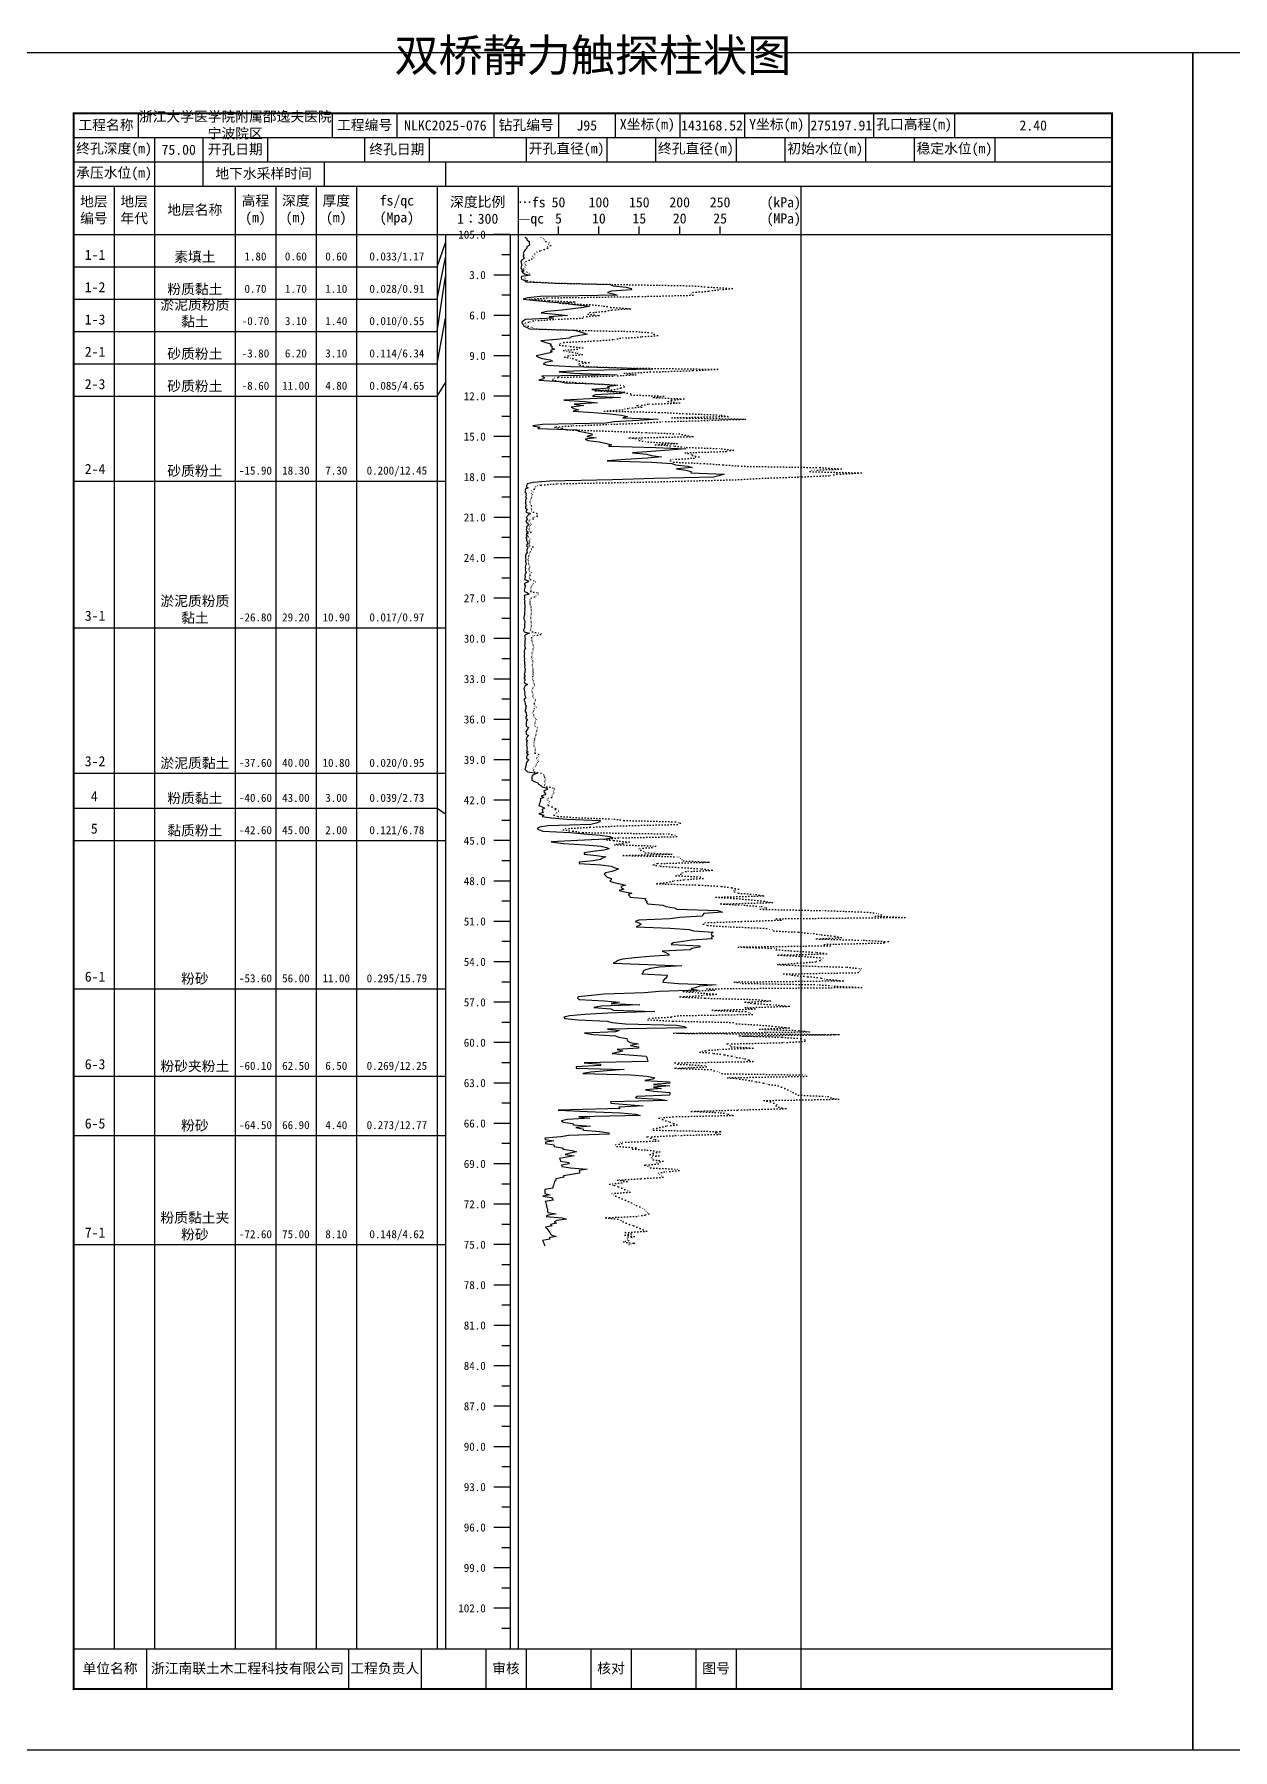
# Model space of a CAD drawing. Extents: x 297 to 65340, y 0 to 425.
# Drawn here: x 28225.3 to 28521.9, y 0 to 424.6 of the extents above; entities that cross this region are included whole.
import ezdxf
from ezdxf.enums import TextEntityAlignment as Align

# ---------------------------------------------------------------- set-up
doc = ezdxf.new("R2010")
doc.units = 0
doc.linetypes.add('DOT', pattern=[6.35, 0, -6.35])
doc.layers.add('FRAME', color=7, linetype='CONTINUOUS')
doc.layers.add('STRATUM', color=7, linetype='CONTINUOUS')
doc.styles.add('ST', font='')
doc.styles.get('ST').set_extended_font_data('SimSun')

msp = doc.modelspace()

# ---------------------------------------------------------------- linework, layer by layer
at = {"layer": 'FRAME', "color": 245, "linetype": 'Continuous'}
for points in [[(28215, 0), (28512, 0), (28512, 420), (28215, 420)], [(28512, 0), (28809, 0), (28809, 420), (28512, 420)]]:
    msp.add_lwpolyline(points, close=True, dxfattribs=at)
at = {"layer": 'FRAME', "linetype": 'Continuous', "const_width": 0.5}
msp.add_lwpolyline([(28235, 15), (28492, 15), (28492, 405), (28235, 405)], close=True, dxfattribs=at)
at = {"layer": 'FRAME', "color": 0, "linetype": 'Continuous'}
for points in [[(28251, 405), (28251, 399)], [(28299, 405), (28299, 399)], [(28315, 405), (28315, 399)], [(28339, 405), (28339, 399)], [(28355, 405), (28355, 399)], [(28369, 405), (28369, 399)], [(28385, 405), (28385, 399)], [(28401, 405), (28401, 399)], [(28417, 405), (28417, 399)], [(28433, 405), (28433, 399)], [(28453, 405), (28453, 399)], [(28492, 405), (28492, 399)], [(28235, 399), (28492, 399)], [(28255, 399), (28255, 393)], [(28267, 399), (28267, 393)], [(28283, 399), (28283, 393)], [(28307, 399), (28307, 393)], [(28323, 399), (28323, 393)], [(28347, 399), (28347, 393)], [(28367, 399), (28367, 393)], [(28379, 399), (28379, 393)], [(28399, 399), (28399, 393)], [(28411, 399), (28411, 393)], [(28431, 399), (28431, 393)], [(28443, 399), (28443, 393)], [(28463, 399), (28463, 393)], [(28492, 399), (28492, 393)], [(28235, 393), (28492, 393)], [(28255, 393), (28255, 387)], [(28267, 393), (28267, 387)], [(28297, 393), (28297, 387)], [(28327, 393), (28327, 387)], [(28235, 387), (28492, 387)], [(28245, 387), (28245, 25)], [(28255, 387), (28255, 25)], [(28275, 387), (28275, 25)], [(28285, 387), (28285, 25)], [(28295, 387), (28295, 25)], [(28305, 387), (28305, 25)], [(28325, 387), (28325, 25)], [(28345, 387), (28345, 25)], [(28415, 387), (28415, 25)], [(28235, 375), (28492, 375)], [(28327, 375), (28327, 25)], [(28343, 375), (28343, 25)], [(28355, 375), (28355, 377)], [(28365, 375), (28365, 377)], [(28375, 375), (28375, 377)], [(28385, 375), (28385, 377)], [(28395, 375), (28395, 377)], [(28235, 25), (28492, 25)], [(28253, 25), (28253, 15)], [(28303, 25), (28303, 15)], [(28321, 25), (28321, 15)], [(28337, 25), (28337, 15)], [(28347, 25), (28347, 15)], [(28363, 25), (28363, 15)], [(28373, 25), (28373, 15)], [(28389, 25), (28389, 15)], [(28399, 25), (28399, 15)], [(28415, 25), (28415, 15)]]:
    msp.add_lwpolyline(points, dxfattribs=at)
at = {"layer": 'STRATUM', "linetype": 'Continuous'}
for points in [[(28343, 375), (28339, 375)], [(28346.78, 374.33), (28347.18, 374), (28347.2, 373.67), (28347.74, 373.33), (28347.78, 373), (28347.86, 372.67), (28347.76, 372.33), (28347.18, 372), (28347.18, 371.67), (28346.86, 371.33), (28346.56, 371), (28346.4, 370.67), (28346.28, 370.33), (28346.42, 370), (28346.16, 369.67), (28346.42, 369.33), (28346.46, 369), (28345.9, 368.67), (28345.7, 368.33), (28345.78, 368), (28345.84, 367.67), (28345.82, 367.33), (28345.76, 367), (28345.72, 366.67), (28345.98, 366.33), (28345.84, 366), (28346.1, 365.67), (28346.56, 365.33), (28347.96, 365), (28345.86, 364.67), (28345.78, 364.33), (28345.88, 364), (28346.68, 363.67), (28346.94, 363.33), (28354.26, 363), (28367.76, 362.67), (28368.52, 362.33), (28371.74, 362), (28372.98, 361.67), (28373.1, 361.33), (28368.1, 361), (28367.16, 360.67), (28368.56, 360.33), (28369.5, 360), (28350.48, 359.67), (28347.44, 359.33), (28346.26, 359), (28349.36, 358.67), (28352.8, 358.33), (28356.86, 358), (28358.78, 357.67), (28362.76, 357.33), (28361.24, 357), (28358.52, 356.67), (28355.88, 356.33), (28352.14, 356), (28350.7, 355.67), (28354.26, 355.33), (28357.26, 355), (28352.72, 354.67), (28353.76, 354.33), (28346.82, 354), (28346.34, 353.67), (28345.96, 353.33), (28346.04, 353), (28346.32, 352.67), (28346.44, 352.33), (28347.26, 352), (28347.84, 351.67), (28359.08, 351.33), (28360.04, 351), (28361.16, 350.67), (28362.12, 350.33), (28360.3, 350), (28358.22, 349.67), (28357.68, 349.33), (28354.48, 349), (28350.62, 348.67), (28351.84, 348.33), (28353.18, 348), (28352.9, 347.67), (28353.4, 347.33), (28353.3, 347), (28353.98, 346.67), (28353, 346.33), (28353.44, 346), (28352.6, 345.67), (28351.06, 345.33), (28349.48, 345), (28350.08, 344.67), (28350.94, 344.33), (28352.96, 344), (28353.5, 343.67), (28351.76, 343.33), (28351.2, 343), (28352.26, 342.67), (28358.06, 342.33), (28370.94, 342), (28378.3, 341.67), (28362.3, 341.33), (28355.2, 341), (28358.8, 340.67), (28369.52, 340.33), (28350.86, 340), (28351.48, 339.67), (28351.34, 339.33), (28350.12, 339), (28355.26, 338.67), (28356.72, 338.33), (28366.34, 338), (28369.22, 337.67), (28367.1, 337.33), (28367.62, 337), (28363.26, 336.67), (28367.1, 336.33), (28371.44, 336), (28370.34, 335.67), (28364.04, 335.33), (28363.38, 335), (28370.34, 334.67), (28362.76, 334.33), (28356.34, 334), (28361.54, 333.67), (28364.68, 333.33), (28358.88, 333), (28361.28, 332.67), (28358.12, 332.33), (28358.8, 332), (28359.98, 331.67), (28358.64, 331.33), (28363.7, 331), (28367.82, 330.67), (28370.56, 330.33), (28372.12, 330), (28370.94, 329.67), (28379.7, 329.33), (28374.92, 329), (28368.74, 328.67), (28366.72, 328.33), (28351.06, 328), (28348.64, 327.67), (28350.42, 327.33), (28349.86, 327), (28359.54, 326.67), (28360.04, 326.33), (28361.74, 326), (28363.28, 325.67), (28363.3, 325.33), (28361.98, 325), (28364.34, 324.67), (28361.58, 324.33), (28362.3, 324), (28365.1, 323.67), (28366.86, 323.33), (28368.1, 323), (28367.36, 322.67), (28379.08, 322.33), (28386.52, 322), (28382.4, 321.67), (28378.02, 321.33), (28373.3, 321), (28376.88, 320.67), (28377.92, 320.33), (28380.5, 320), (28377.14, 319.67), (28371.62, 319.33), (28367.06, 319), (28378.12, 318.67), (28383.06, 318.33), (28383.94, 318), (28387.02, 317.67), (28388.06, 317.33), (28384.24, 317), (28386.48, 316.67), (28387.86, 316.33), (28387.76, 316), (28396, 315.67), (28394.7, 315.33), (28393.38, 315), (28378.66, 314.67), (28368.36, 314.33), (28352.88, 314), (28348.72, 313.67), (28347.26, 313.33), (28347.14, 313), (28346.96, 312.67), (28347.46, 312.33), (28346.78, 312), (28346.86, 311.67), (28346.68, 311.33), (28346.96, 311), (28346.92, 310.67), (28346.98, 310.33), (28346.86, 310), (28347.16, 309.67), (28346.86, 309.33), (28346.8, 309), (28346.84, 308.67), (28346.82, 308.33), (28346.96, 308), (28346.86, 307.67), (28346.86, 307.33), (28347.32, 307), (28346.96, 306.67), (28346.96, 306.33), (28348.08, 306), (28347.48, 305.67), (28347.3, 305.33), (28347, 305), (28347.32, 304.67), (28347.12, 304.33), (28346.94, 304), (28347.14, 303.67), (28347.66, 303.33), (28347.46, 303), (28347.08, 302.67), (28347.16, 302.33), (28347, 302), (28347.08, 301.67), (28347.5, 301.33), (28347.06, 301), (28346.98, 300.67), (28347.26, 300.33), (28346.92, 300), (28347.08, 299.67), (28347.12, 299.33), (28347.14, 299), (28347.38, 298.67), (28347.14, 298.33), (28347.06, 298), (28347.38, 297.67), (28347.3, 297.33), (28347.18, 297), (28347.2, 296.67), (28347.26, 296.33), (28346.96, 296), (28346.82, 295.67), (28346.86, 295.33), (28346.8, 295), (28346.92, 294.67), (28346.86, 294.33), (28346.86, 294), (28347, 293.67), (28346.88, 293.33), (28346.8, 293), (28346.74, 292.67), (28346.84, 292.33), (28346.78, 292), (28346.8, 291.67), (28346.98, 291.33), (28346.74, 291), (28346.7, 290.67), (28346.74, 290.33), (28346.64, 290), (28346.62, 289.67), (28347.6, 289.33), (28347.32, 289), (28346.6, 288.67), (28346.58, 288.33), (28346.82, 288), (28346.68, 287.67), (28346.56, 287.33), (28346.54, 287), (28346.56, 286.67), (28347.36, 286.33), (28347.76, 286), (28346.54, 285.67), (28346.58, 285.33), (28346.58, 285), (28346.52, 284.67), (28346.64, 284.33), (28346.6, 284), (28346.62, 283.67), (28346.68, 283.33), (28346.68, 283), (28346.64, 282.67), (28346.6, 282.33), (28346.66, 282), (28346.62, 281.67), (28346.6, 281.33), (28346.6, 281), (28346.54, 280.67), (28346.46, 280.33), (28346.46, 280), (28346.54, 279.67), (28346.68, 279.33), (28346.66, 279), (28346.6, 278.67), (28346.6, 278.33), (28346.6, 278), (28346.56, 277.67), (28346.46, 277.33), (28346.36, 277), (28346.54, 276.67), (28347.86, 276.33), (28346.88, 276), (28346.56, 275.67), (28346.68, 275.33), (28346.74, 275), (28346.68, 274.67), (28346.64, 274.33), (28346.7, 274), (28346.66, 273.67), (28346.62, 273.33), (28346.68, 273), (28346.82, 272.67), (28346.6, 272.33), (28346.52, 272), (28346.52, 271.67), (28346.56, 271.33), (28346.52, 271), (28346.5, 270.67), (28346.52, 270.33), (28346.64, 270), (28346.54, 269.67), (28346.6, 269.33), (28346.56, 269), (28346.56, 268.67), (28346.64, 268.33), (28346.6, 268), (28346.68, 267.67), (28346.78, 267.33), (28346.64, 267), (28346.7, 266.67), (28346.6, 266.33), (28346.54, 266), (28346.76, 265.67), (28346.42, 265.33), (28346.68, 265), (28346.7, 264.67), (28346.54, 264.33), (28346.66, 264), (28347.34, 263.67), (28346.66, 263.33), (28346.58, 263), (28346.46, 262.67), (28346.54, 262.33), (28346.58, 262), (28346.7, 261.67), (28346.62, 261.33), (28346.66, 261), (28346.78, 260.67), (28346.88, 260.33), (28346.54, 260), (28346.54, 259.67), (28346.66, 259.33), (28346.72, 259), (28346.78, 258.67), (28347.1, 258.33), (28346.8, 258), (28346.92, 257.67), (28346.74, 257.33), (28346.72, 257), (28347, 256.67), (28346.96, 256.33), (28347.14, 256), (28346.92, 255.67), (28346.94, 255.33), (28347.34, 255), (28347.06, 254.67), (28347, 254.33), (28346.96, 254), (28347, 253.67), (28347.04, 253.33), (28347.54, 253), (28347.38, 252.67), (28347.16, 252.33), (28346.92, 252), (28347.02, 251.67), (28347.02, 251.33), (28347.58, 251), (28347.24, 250.67), (28347.12, 250.33), (28346.96, 250), (28347.28, 249.67), (28347.08, 249.33), (28347.16, 249), (28347.1, 248.67), (28347.14, 248.33), (28347.16, 248), (28347.26, 247.67), (28347.08, 247.33), (28347.52, 247), (28347.1, 246.67), (28347.6, 246.33), (28347.2, 246), (28347.12, 245.67), (28347.1, 245.33), (28347.62, 245), (28347.36, 244.67), (28347.12, 244.33), (28346.96, 244), (28346.98, 243.67), (28346.86, 243.33), (28346.82, 243), (28346.68, 242.67), (28346.96, 242.33), (28347.3, 242), (28349.7, 241.67), (28348.98, 241.33), (28348.52, 241), (28348.38, 240.67), (28348.4, 240.33), (28348.38, 240), (28348.98, 239.67), (28349.86, 239.33), (28350.06, 239), (28350.62, 238.67), (28350.96, 238.33), (28352.14, 238), (28352.26, 237.67), (28351.34, 237.33), (28351.46, 237), (28351.86, 236.67), (28351.58, 236.33), (28350.74, 236), (28351.4, 235.67), (28350.44, 235.33), (28350.58, 235), (28350.44, 234.67), (28350.42, 234.33), (28350.22, 234), (28350.14, 233.67), (28350.96, 233.33), (28351.54, 233), (28350.94, 232.67), (28351.02, 232.33), (28351.22, 232), (28350.14, 231.67), (28351.34, 231.33), (28350.94, 231), (28353.28, 230.67), (28357.16, 230.33), (28365.32, 230), (28365.2, 229.67), (28364.34, 229.33), (28363, 229), (28352.38, 228.67), (28350.32, 228.33), (28349.72, 228), (28350.18, 227.67), (28351.14, 227.33), (28357.88, 227), (28361.34, 226.67), (28365.32, 226.33), (28367.68, 226), (28368.48, 225.67), (28366.6, 225.33), (28359.68, 225), (28353.2, 224.67), (28356.14, 224.33), (28361.64, 224), (28365.6, 223.67), (28366.9, 223.33), (28367.56, 223), (28366.26, 222.67), (28363.5, 222.33), (28361.36, 222), (28361.34, 221.67), (28364.44, 221.33), (28366.76, 221), (28365.9, 220.67), (28365.4, 220.33), (28363.56, 220), (28360.08, 219.67), (28360.08, 219.33), (28365.48, 219), (28368.04, 218.67), (28368.76, 218.33), (28369.86, 218), (28369.22, 217.67), (28368.18, 217.33), (28366.76, 217), (28366.32, 216.67), (28366.76, 216.33), (28367.08, 216), (28368, 215.67), (28368, 215.33), (28367.7, 215), (28368.66, 214.67), (28370.3, 214.33), (28371.6, 214), (28370.4, 213.67), (28370.62, 213.33), (28371.2, 213), (28370.04, 212.67), (28371.4, 212.33), (28373.18, 212), (28372.26, 211.67), (28372.56, 211.33), (28372.72, 211), (28376.5, 210.67), (28376.46, 210.33), (28376.9, 210), (28376.78, 209.67), (28377.14, 209.33), (28380.84, 209), (28381.54, 208.67), (28383.7, 208.33), (28384.28, 208), (28394.4, 207.67), (28395.56, 207.33), (28390.96, 207), (28390.74, 206.67), (28390.56, 206.33), (28384.92, 206), (28382.68, 205.67), (28374.88, 205.33), (28374, 205), (28374.9, 204.67), (28375.44, 204.33), (28374.94, 204), (28374.22, 203.67), (28382.62, 203.33), (28387.32, 203), (28388.38, 202.67), (28393.28, 202.33), (28392.9, 202), (28392.82, 201.67), (28393.38, 201.33), (28392.76, 201), (28393.04, 200.67), (28388, 200.33), (28385.82, 200), (28383.36, 199.67), (28382.92, 199.33), (28390.06, 199), (28389.84, 198.67), (28388.04, 198.33), (28387.56, 198), (28380.7, 197.67), (28381.6, 197.33), (28382.16, 197), (28382.48, 196.67), (28377.46, 196.33), (28373.88, 196), (28370.86, 195.67), (28369.7, 195.33), (28369.28, 195), (28368.5, 194.67), (28377.1, 194.33), (28385.5, 194), (28380.04, 193.67), (28377.8, 193.33), (28376.5, 193), (28375.94, 192.67), (28375.94, 192.33), (28375.66, 192), (28381.88, 191.67), (28381.78, 191.33), (28381.54, 191), (28381.12, 190.67), (28380.94, 190.33), (28380.84, 190), (28384.74, 189.67), (28394.04, 189.33), (28389.98, 189), (28389.08, 188.67), (28387.8, 188.33), (28389.6, 188), (28379.9, 187.67), (28376.32, 187.33), (28366.3, 187), (28363.18, 186.67), (28359.88, 186.33), (28359.68, 186), (28360.16, 185.67), (28366.28, 185.33), (28370.1, 185), (28368.06, 184.67), (28375.12, 184.33), (28365.56, 184), (28363.76, 183.67), (28367.94, 183.33), (28368.58, 183), (28378.88, 182.67), (28367.22, 182.33), (28361.54, 182), (28357.7, 181.67), (28356.32, 181.33), (28356.6, 181), (28359.84, 180.67), (28367.08, 180.33), (28368.3, 180), (28371.58, 179.67), (28384.18, 179.33), (28386.2, 179), (28386.68, 178.67), (28367.14, 178.33), (28370.02, 178), (28369.08, 177.67), (28361.46, 177.33), (28363.64, 177), (28369.08, 176.67), (28369.94, 176.33), (28371.88, 176), (28372.02, 175.67), (28372.2, 175.33), (28372.78, 175), (28374.78, 174.67), (28372.8, 174.33), (28374.8, 174), (28374.8, 173.67), (28369.56, 173.33), (28370.9, 173), (28369.86, 172.67), (28368.26, 172.33), (28372.46, 172), (28376.72, 171.67), (28376.84, 171.33), (28376.94, 171), (28377.06, 170.67), (28377.14, 170.33), (28361.32, 170), (28365.4, 169.67), (28365.44, 169.33), (28359.4, 169), (28359.34, 168.67), (28371.24, 168.33), (28367.08, 168), (28363, 167.67), (28361.02, 167.33), (28372.92, 167), (28376.9, 166.67), (28378.88, 166.33), (28378.34, 166), (28376.4, 165.67), (28382.48, 165.33), (28382.54, 165), (28378.54, 164.67), (28382.56, 164.33), (28378.48, 164), (28380.48, 163.67), (28376.56, 163.33), (28378.54, 163), (28382.54, 162.67), (28382.54, 162.33), (28382.5, 162), (28374.48, 161.67), (28374.04, 161.33), (28379.94, 161), (28381.9, 160.67), (28367.86, 160.33), (28367.92, 160), (28371.94, 159.67), (28375.98, 159.33), (28369.94, 159), (28370.26, 158.67), (28354.9, 158.33), (28362.14, 158), (28370.36, 157.67), (28374.14, 157.33), (28375.18, 157), (28360.04, 156.67), (28362.72, 156.33), (28357.18, 156), (28355.78, 155.67), (28356.14, 155.33), (28358.44, 155), (28358.7, 154.67), (28362.96, 154.33), (28359.32, 154), (28360.96, 153.67), (28361.16, 153.33), (28365.26, 153), (28367.48, 152.67), (28367.54, 152.33), (28357.58, 152), (28355.6, 151.67), (28351.64, 151.33), (28351.7, 151), (28353.82, 150.67), (28351.78, 150.33), (28351.8, 150), (28353.84, 149.67), (28353.92, 149.33), (28355.94, 149), (28356.12, 148.67), (28358.28, 148.33), (28359.42, 148), (28357.9, 147.67), (28356.64, 147.33), (28358.86, 147), (28357.04, 146.67), (28355.24, 146.33), (28355.38, 146), (28355.46, 145.67), (28357.52, 145.33), (28357.66, 145), (28355.78, 144.67), (28355.86, 144.33), (28357.94, 144), (28362.08, 143.67), (28360.1, 143.33), (28360.16, 143), (28360.22, 142.67), (28358.22, 142.33), (28356.28, 142), (28356.3, 141.67), (28354.36, 141.33), (28354.38, 141), (28354.02, 140.67), (28353.96, 140.33), (28353.84, 140), (28353.76, 139.67), (28353.64, 139.33), (28353.62, 139), (28351.6, 138.67), (28351.64, 138.33), (28351.62, 138), (28351.58, 137.67), (28352.9, 137.33), (28351.12, 137), (28353.3, 136.67), (28353.5, 136.33), (28353.66, 136), (28351.74, 135.67), (28351.84, 135.33), (28351.92, 135), (28352, 134.67), (28352.06, 134.33), (28352.2, 134), (28352.3, 133.67), (28352.32, 133.33), (28352.34, 133), (28354.42, 132.67), (28352.48, 132.33), (28351.96, 132), (28355.9, 131.67), (28357, 131.33), (28354.6, 131), (28353.94, 130.67), (28354.52, 130.33), (28353.02, 130), (28353.4, 129.67), (28351.8, 129.33), (28352.1, 129), (28352.34, 128.67), (28352.58, 128.33), (28352.88, 128), (28353.02, 127.67), (28353.32, 127.33), (28354.46, 127), (28352.7, 126.67), (28352.88, 126.33), (28351.04, 126), (28351.2, 125.67), (28351.38, 125.33), (28351.48, 125), (28351.62, 124.67)], [(28325, 367), (28327, 373)], [(28343, 370), (28341, 370)], [(28235, 367), (28245, 367)], [(28245, 367), (28255, 367)], [(28255, 367), (28275, 367)], [(28275, 367), (28285, 367)], [(28285, 367), (28295, 367)], [(28295, 367), (28305, 367)], [(28305, 367), (28325, 367)], [(28325, 359), (28327, 369.33)], [(28325, 351), (28327, 364.67)], [(28343, 365), (28339, 365)], [(28235, 359), (28245, 359)], [(28245, 359), (28255, 359)], [(28255, 359), (28275, 359)], [(28275, 359), (28285, 359)], [(28285, 359), (28295, 359)], [(28295, 359), (28305, 359)], [(28305, 359), (28325, 359)], [(28343, 360), (28341, 360)], [(28325, 343), (28327, 354.33)], [(28343, 355), (28339, 355)], [(28235, 351), (28245, 351)], [(28245, 351), (28255, 351)], [(28255, 351), (28275, 351)], [(28275, 351), (28285, 351)], [(28285, 351), (28295, 351)], [(28295, 351), (28305, 351)], [(28305, 351), (28325, 351)], [(28343, 350), (28341, 350)], [(28343, 345), (28339, 345)], [(28235, 343), (28245, 343)], [(28245, 343), (28255, 343)], [(28255, 343), (28275, 343)], [(28275, 343), (28285, 343)], [(28285, 343), (28295, 343)], [(28295, 343), (28305, 343)], [(28305, 343), (28325, 343)], [(28343, 340), (28341, 340)], [(28325, 335), (28327, 338.33)], [(28235, 335), (28245, 335)], [(28245, 335), (28255, 335)], [(28255, 335), (28275, 335)], [(28275, 335), (28285, 335)], [(28285, 335), (28295, 335)], [(28295, 335), (28305, 335)], [(28305, 335), (28325, 335)], [(28343, 335), (28339, 335)], [(28343, 330), (28341, 330)], [(28343, 325), (28339, 325)], [(28343, 320), (28341, 320)], [(28343, 315), (28339, 315)], [(28235, 314), (28245, 314)], [(28245, 314), (28255, 314)], [(28255, 314), (28275, 314)], [(28275, 314), (28285, 314)], [(28285, 314), (28295, 314)], [(28295, 314), (28305, 314)], [(28305, 314), (28325, 314)], [(28325, 314), (28327, 314)], [(28343, 310), (28341, 310)], [(28343, 305), (28339, 305)], [(28343, 300), (28341, 300)], [(28343, 295), (28339, 295)], [(28343, 290), (28341, 290)], [(28343, 285), (28339, 285)], [(28235, 277.67), (28245, 277.67)], [(28245, 277.67), (28255, 277.67)], [(28255, 277.67), (28275, 277.67)], [(28275, 277.67), (28285, 277.67)], [(28285, 277.67), (28295, 277.67)], [(28295, 277.67), (28305, 277.67)], [(28305, 277.67), (28325, 277.67)], [(28325, 277.67), (28327, 277.67)], [(28343, 280), (28341, 280)], [(28343, 275), (28339, 275)], [(28343, 270), (28341, 270)], [(28343, 265), (28339, 265)], [(28343, 260), (28341, 260)], [(28343, 255), (28339, 255)], [(28343, 250), (28341, 250)], [(28343, 245), (28339, 245)], [(28235, 241.67), (28245, 241.67)], [(28245, 241.67), (28255, 241.67)], [(28255, 241.67), (28275, 241.67)], [(28275, 241.67), (28285, 241.67)], [(28285, 241.67), (28295, 241.67)], [(28295, 241.67), (28305, 241.67)], [(28305, 241.67), (28325, 241.67)], [(28325, 241.67), (28327, 241.67)], [(28343, 240), (28341, 240)], [(28343, 235), (28339, 235)], [(28235, 233), (28245, 233)], [(28245, 233), (28255, 233)], [(28255, 233), (28275, 233)], [(28275, 233), (28285, 233)], [(28285, 233), (28295, 233)], [(28295, 233), (28305, 233)], [(28305, 233), (28325, 233)], [(28325, 233), (28327, 231.67)], [(28343, 230), (28341, 230)], [(28235, 225), (28245, 225)], [(28245, 225), (28255, 225)], [(28255, 225), (28275, 225)], [(28275, 225), (28285, 225)], [(28285, 225), (28295, 225)], [(28295, 225), (28305, 225)], [(28305, 225), (28325, 225)], [(28325, 225), (28327, 225)], [(28343, 225), (28339, 225)], [(28343, 220), (28341, 220)], [(28343, 215), (28339, 215)], [(28343, 210), (28341, 210)], [(28343, 205), (28339, 205)], [(28343, 200), (28341, 200)], [(28343, 195), (28339, 195)], [(28235, 188.33), (28245, 188.33)], [(28245, 188.33), (28255, 188.33)], [(28255, 188.33), (28275, 188.33)], [(28275, 188.33), (28285, 188.33)], [(28285, 188.33), (28295, 188.33)], [(28295, 188.33), (28305, 188.33)], [(28305, 188.33), (28325, 188.33)], [(28325, 188.33), (28327, 188.33)], [(28343, 190), (28341, 190)], [(28343, 185), (28339, 185)], [(28343, 180), (28341, 180)], [(28343, 175), (28339, 175)], [(28343, 170), (28341, 170)], [(28235, 166.67), (28245, 166.67)], [(28245, 166.67), (28255, 166.67)], [(28255, 166.67), (28275, 166.67)], [(28275, 166.67), (28285, 166.67)], [(28285, 166.67), (28295, 166.67)], [(28295, 166.67), (28305, 166.67)], [(28305, 166.67), (28325, 166.67)], [(28325, 166.67), (28327, 166.67)], [(28343, 165), (28339, 165)], [(28343, 160), (28341, 160)], [(28343, 155), (28339, 155)], [(28235, 152), (28245, 152)], [(28245, 152), (28255, 152)], [(28255, 152), (28275, 152)], [(28275, 152), (28285, 152)], [(28285, 152), (28295, 152)], [(28295, 152), (28305, 152)], [(28305, 152), (28325, 152)], [(28325, 152), (28327, 152)], [(28343, 150), (28341, 150)], [(28343, 145), (28339, 145)], [(28343, 140), (28341, 140)], [(28343, 135), (28339, 135)], [(28343, 130), (28341, 130)], [(28235, 125), (28245, 125)], [(28245, 125), (28255, 125)], [(28255, 125), (28275, 125)], [(28275, 125), (28285, 125)], [(28285, 125), (28295, 125)], [(28295, 125), (28305, 125)], [(28305, 125), (28325, 125)], [(28325, 125), (28327, 125)], [(28343, 125), (28339, 125)], [(28343, 120), (28341, 120)], [(28343, 115), (28339, 115)], [(28343, 110), (28341, 110)], [(28343, 105), (28339, 105)], [(28343, 100), (28341, 100)], [(28343, 95), (28339, 95)], [(28343, 90), (28341, 90)], [(28343, 85), (28339, 85)], [(28343, 80), (28341, 80)], [(28343, 75), (28339, 75)], [(28343, 70), (28341, 70)], [(28343, 65), (28339, 65)], [(28343, 60), (28341, 60)], [(28343, 55), (28339, 55)], [(28343, 50), (28341, 50)], [(28343, 45), (28339, 45)], [(28343, 40), (28341, 40)], [(28343, 35), (28339, 35)], [(28343, 30), (28341, 30)]]:
    msp.add_lwpolyline(points, dxfattribs=at)
at = {"layer": 'STRATUM', "linetype": 'DOT', "ltscale": 0.1}
msp.add_lwpolyline([(28350.64, 374.33), (28351.2, 374), (28351.48, 373.67), (28351.9, 373.33), (28352.72, 373), (28352.54, 372.67), (28353.04, 372.33), (28352.3, 372), (28352.3, 371.67), (28351.48, 371.33), (28350.36, 371), (28349.62, 370.67), (28349, 370.33), (28349.24, 370), (28348.6, 369.67), (28348.96, 369.33), (28348.44, 369), (28347.78, 368.67), (28346.88, 368.33), (28346.5, 368), (28346.76, 367.67), (28346.94, 367.33), (28346.76, 367), (28346.32, 366.67), (28346.38, 366.33), (28346.32, 366), (28347.34, 365.67), (28347.9, 365.33), (28347.34, 365), (28347.04, 364.67), (28346.74, 364.33), (28346.64, 364), (28347.28, 363.67), (28348.18, 363.33), (28354.36, 363), (28369.02, 362.67), (28388.18, 362.33), (28392.1, 362), (28397.96, 361.67), (28394.54, 361.33), (28392.04, 361), (28388.22, 360.67), (28387.8, 360.33), (28388.26, 360), (28374.74, 359.67), (28352.1, 359.33), (28347.92, 359), (28352.76, 358.67), (28358.96, 358.33), (28355.4, 358), (28362.76, 357.67), (28366.34, 357.33), (28367.98, 357), (28372.78, 356.67), (28368.12, 356.33), (28366.56, 356), (28362.72, 355.67), (28362.38, 355.33), (28364.96, 355), (28361.14, 354.67), (28360.98, 354.33), (28353.7, 354), (28348.72, 353.67), (28347.54, 353.33), (28346.64, 353), (28346.9, 352.67), (28347.46, 352.33), (28348.46, 352), (28348.86, 351.67), (28358.8, 351.33), (28374.28, 351), (28378.2, 350.67), (28378.66, 350.33), (28379.5, 350), (28375.38, 349.67), (28370.3, 349.33), (28368.34, 349), (28363.78, 348.67), (28356.32, 348.33), (28355.28, 348), (28355.34, 347.67), (28358.04, 347.33), (28360.98, 347), (28359.64, 346.67), (28356.3, 346.33), (28357.72, 346), (28359.68, 345.67), (28360.84, 345.33), (28357.36, 345), (28356.54, 344.67), (28358.54, 344.33), (28359.46, 344), (28360.14, 343.67), (28362.48, 343.33), (28359.92, 343), (28360.38, 342.67), (28362.38, 342.33), (28370.82, 342), (28394.36, 341.67), (28388.14, 341.33), (28377.7, 341), (28371.34, 340.67), (28374.06, 340.33), (28368.36, 340), (28354.82, 339.67), (28353.58, 339.33), (28353.56, 339), (28355.62, 338.67), (28360.24, 338.33), (28365.16, 338), (28371, 337.67), (28371.26, 337.33), (28370.32, 337), (28368.88, 336.67), (28364.18, 336.33), (28370.54, 336), (28372.84, 335.67), (28373, 335.33), (28381, 335), (28378.54, 334.67), (28386.04, 334.33), (28382.98, 334), (28382.12, 333.67), (28384.98, 333.33), (28377.08, 333), (28374.48, 332.67), (28375.52, 332.33), (28372.18, 332), (28370.82, 331.67), (28366.4, 331.33), (28379.9, 331), (28386.76, 330.67), (28395.36, 330.33), (28396.94, 330), (28383.1, 329.67), (28401.18, 329.33), (28391.86, 329), (28380.16, 328.67), (28375.44, 328.33), (28366.8, 328), (28358.22, 327.67), (28354.16, 327.33), (28355.9, 327), (28357.18, 326.67), (28368.28, 326.33), (28376.8, 326), (28384.86, 325.67), (28386.38, 325.33), (28388.24, 325), (28372.6, 324.67), (28375.44, 324.33), (28375.08, 324), (28377.18, 323.67), (28384.3, 323.33), (28379, 323), (28383.92, 322.67), (28386.78, 322.33), (28395.42, 322), (28398.22, 321.67), (28396.46, 321.33), (28386.4, 321), (28388, 320.67), (28388.16, 320.33), (28389.7, 320), (28388.54, 319.67), (28382.7, 319.33), (28382.7, 319), (28383.56, 318.67), (28391.14, 318.33), (28395.84, 318), (28400.38, 317.67), (28419.74, 317.33), (28425, 317), (28417.68, 316.67), (28417.32, 316.33), (28429.94, 316), (28423.88, 315.67), (28421.94, 315.33), (28414.28, 315), (28404.72, 314.67), (28398.84, 314.33), (28386.28, 314), (28371.86, 313.67), (28354.52, 313.33), (28350.58, 313), (28349.34, 312.67), (28349.14, 312.33), (28349.02, 312), (28348.3, 311.67), (28348.74, 311.33), (28348.22, 311), (28348.58, 310.67), (28348.3, 310.33), (28348.4, 310), (28348.24, 309.67), (28348.14, 309.33), (28347.94, 309), (28347.88, 308.67), (28348.02, 308.33), (28348.24, 308), (28348.28, 307.67), (28348.22, 307.33), (28348.34, 307), (28348.22, 306.67), (28348.78, 306.33), (28349.72, 306), (28349.74, 305.67), (28349.74, 305.33), (28348.66, 305), (28348.7, 304.67), (28347.74, 304.33), (28347.68, 304), (28348.1, 303.67), (28348.28, 303.33), (28348.02, 303), (28347.88, 302.67), (28347.74, 302.33), (28347.66, 302), (28347.74, 301.67), (28348.18, 301.33), (28347.44, 301), (28347.32, 300.67), (28347.46, 300.33), (28347.42, 300), (28347.94, 299.67), (28347.66, 299.33), (28347.86, 299), (28347.74, 298.67), (28347.66, 298.33), (28347.82, 298), (28348.78, 297.67), (28348.24, 297.33), (28348.42, 297), (28348, 296.67), (28347.9, 296.33), (28347.82, 296), (28347.56, 295.67), (28347.54, 295.33), (28347.56, 295), (28347.44, 294.67), (28347.5, 294.33), (28347.52, 294), (28347.62, 293.67), (28347.54, 293.33), (28347.84, 293), (28347.84, 292.67), (28347.68, 292.33), (28347.64, 292), (28347.86, 291.67), (28348.28, 291.33), (28347.9, 291), (28347.92, 290.67), (28347.86, 290.33), (28347.84, 290), (28348.1, 289.67), (28348.86, 289.33), (28349.32, 289), (28348.82, 288.67), (28348.62, 288.33), (28348.28, 288), (28348.14, 287.67), (28348.12, 287.33), (28348.14, 287), (28348.14, 286.67), (28349.98, 286.33), (28349.98, 286), (28349.5, 285.67), (28349.1, 285.33), (28348.26, 285), (28347.96, 284.67), (28347.92, 284.33), (28347.86, 284), (28347.9, 283.67), (28347.96, 283.33), (28348.2, 283), (28348.16, 282.67), (28348.2, 282.33), (28348.2, 282), (28348.2, 281.67), (28348.22, 281.33), (28348.2, 281), (28348.16, 280.67), (28348.1, 280.33), (28348.08, 280), (28348.12, 279.67), (28348.12, 279.33), (28348.2, 279), (28348.24, 278.67), (28348.24, 278.33), (28348.32, 278), (28348.08, 277.67), (28348.06, 277.33), (28348.08, 277), (28348.6, 276.67), (28350.74, 276.33), (28350.54, 276), (28348.72, 275.67), (28348.3, 275.33), (28348.34, 275), (28348.36, 274.67), (28348.42, 274.33), (28348.48, 274), (28348.66, 273.67), (28348.74, 273.33), (28348.86, 273), (28348.62, 272.67), (28348.68, 272.33), (28348.68, 272), (28348.46, 271.67), (28348.4, 271.33), (28348.46, 271), (28348.36, 270.67), (28348.36, 270.33), (28348.4, 270), (28348.6, 269.67), (28348.6, 269.33), (28348.6, 269), (28348.48, 268.67), (28348.46, 268.33), (28348.58, 268), (28348.7, 267.67), (28348.66, 267.33), (28348.62, 267), (28348.7, 266.67), (28348.66, 266.33), (28348.72, 266), (28348.6, 265.67), (28348.6, 265.33), (28348.6, 265), (28348.72, 264.67), (28348.72, 264.33), (28348.86, 264), (28349.02, 263.67), (28349.18, 263.33), (28348.72, 263), (28348.6, 262.67), (28348.38, 262.33), (28348.4, 262), (28348.5, 261.67), (28348.66, 261.33), (28348.64, 261), (28348.56, 260.67), (28348.82, 260.33), (28349.26, 260), (28349.32, 259.67), (28349.1, 259.33), (28348.94, 259), (28348.96, 258.67), (28349.12, 258.33), (28349.54, 258), (28349.02, 257.67), (28348.84, 257.33), (28348.8, 257), (28348.54, 256.67), (28348.78, 256.33), (28348.8, 256), (28348.88, 255.67), (28349.26, 255.33), (28349.5, 255), (28349.3, 254.67), (28349.18, 254.33), (28349.16, 254), (28349.08, 253.67), (28349.24, 253.33), (28349.74, 253), (28349.72, 252.67), (28349.58, 252.33), (28349.58, 252), (28349.38, 251.67), (28349.4, 251.33), (28349.34, 251), (28349.3, 250.67), (28349, 250.33), (28349.1, 250), (28348.96, 249.67), (28348.86, 249.33), (28348.86, 249), (28348.88, 248.67), (28348.92, 248.33), (28349.2, 248), (28349.26, 247.67), (28349.18, 247.33), (28349.18, 247), (28349.24, 246.67), (28350.18, 246.33), (28349.94, 246), (28349.68, 245.67), (28349.58, 245.33), (28349.9, 245), (28350.1, 244.67), (28349.88, 244.33), (28349.54, 244), (28349.46, 243.67), (28349.3, 243.33), (28348.66, 243), (28348.8, 242.67), (28348.76, 242.33), (28349.08, 242), (28350.8, 241.67), (28351.28, 241.33), (28351.42, 241), (28351.5, 240.67), (28351.68, 240.33), (28351.68, 240), (28351.52, 239.67), (28351.7, 239.33), (28351.5, 239), (28351.5, 238.67), (28352.1, 238.33), (28353.9, 238), (28353.98, 237.67), (28353.72, 237.33), (28353.9, 237), (28353.76, 236.67), (28353.4, 236.33), (28353.4, 236), (28353.26, 235.67), (28352.16, 235.33), (28352.38, 235), (28352.84, 234.67), (28352.72, 234.33), (28352.34, 234), (28352.54, 233.67), (28353.44, 233.33), (28354.22, 233), (28354.26, 232.67), (28355.08, 232.33), (28354.5, 232), (28354.46, 231.67), (28353.9, 231.33), (28354.96, 231), (28360.12, 230.67), (28368.84, 230.33), (28371.26, 230), (28383.96, 229.67), (28385.12, 229.33), (28384.34, 229), (28370.36, 228.67), (28362.74, 228.33), (28356.84, 228), (28356.22, 227.67), (28358.62, 227.33), (28361.12, 227), (28382.32, 226.67), (28383.9, 226.33), (28384.22, 226), (28369.76, 225.67), (28366.28, 225.33), (28368.76, 225), (28372.52, 224.67), (28370.86, 224.33), (28368.98, 224), (28378.98, 223.67), (28378.14, 223.33), (28374.9, 223), (28375.36, 222.67), (28376.1, 222.33), (28376.56, 222), (28382.96, 221.67), (28371.08, 221.33), (28384.82, 221), (28385.14, 220.67), (28385.52, 220.33), (28385.96, 220), (28392.22, 219.67), (28379.44, 219.33), (28378.48, 219), (28380.3, 218.67), (28385.64, 218.33), (28390.58, 218), (28393.02, 217.67), (28386.56, 217.33), (28385.64, 217), (28385.32, 216.67), (28384.14, 216.33), (28390.16, 216), (28390.74, 215.67), (28385.94, 215.33), (28383.32, 215), (28381.8, 214.67), (28379.32, 214.33), (28389.88, 214), (28395.44, 213.67), (28397.98, 213.33), (28399.54, 213), (28398.38, 212.67), (28398.54, 212.33), (28399.6, 212), (28403.92, 211.67), (28405.76, 211.33), (28394, 211), (28399.16, 210.67), (28402.86, 210.33), (28405.96, 210), (28407.9, 209.67), (28395.18, 209.33), (28401, 209), (28405.28, 208.67), (28406.38, 208.33), (28405.02, 208), (28421.1, 207.67), (28430.76, 207.33), (28434.24, 207), (28434.84, 206.67), (28433.44, 206.33), (28440.7, 206), (28409, 205.67), (28410, 205.33), (28400.24, 205), (28391.16, 204.67), (28390.9, 204.33), (28391.98, 204), (28397.64, 203.67), (28405.76, 203.33), (28407.88, 203), (28408.32, 202.67), (28414.52, 202.33), (28418.18, 202), (28420.22, 201.67), (28423.44, 201.33), (28425, 201), (28418.86, 200.67), (28430.54, 200.33), (28436.58, 200), (28435.52, 199.67), (28420.82, 199.33), (28422.22, 199), (28399.54, 198.67), (28408.92, 198.33), (28408.96, 198), (28413.4, 197.67), (28419.06, 197.33), (28421.34, 197), (28409.4, 196.67), (28416.02, 196.33), (28420.52, 196), (28420.02, 195.67), (28419.68, 195.33), (28418.64, 195), (28414.16, 194.67), (28409.28, 194.33), (28415.66, 194), (28426.44, 193.67), (28429.9, 193.33), (28429.82, 193), (28429.5, 192.67), (28429.16, 192.33), (28410.78, 192), (28412.8, 191.67), (28416.82, 191.33), (28420.12, 191), (28421.54, 190.67), (28425.48, 190.33), (28398.6, 190), (28400.62, 189.67), (28419.72, 189.33), (28423.36, 189), (28429.96, 188.67), (28391.68, 188.33), (28393.56, 188), (28385.98, 187.67), (28389.56, 187.33), (28394.02, 187), (28390.48, 186.67), (28385.14, 186.33), (28391.38, 186), (28403.96, 185.67), (28407.36, 185.33), (28401.18, 185), (28403.72, 184.67), (28408.84, 184.33), (28412.06, 184), (28401.26, 183.67), (28403.56, 183.33), (28393.08, 183), (28401.36, 182.67), (28402.52, 182.33), (28402.96, 182), (28384.54, 181.67), (28382.78, 181.33), (28377.36, 181), (28377.22, 180.67), (28383.48, 180.33), (28398.24, 180), (28399.06, 179.67), (28404.94, 179.33), (28408.82, 179), (28412.06, 178.67), (28404.8, 178.33), (28414.46, 178), (28417.06, 177.67), (28383.56, 177.33), (28424.42, 177), (28399.78, 176.67), (28410.42, 176.33), (28415.08, 176), (28416.02, 175.67), (28416, 175.33), (28410.4, 175), (28396.78, 174.67), (28397.5, 174.33), (28397.82, 174), (28403.08, 173.67), (28394.48, 173.33), (28391.32, 173), (28390.1, 172.67), (28393.56, 172.33), (28396.18, 172), (28397.9, 171.67), (28399.12, 171.33), (28401.2, 171), (28402.22, 170.67), (28403.14, 170.33), (28383.88, 170), (28384.54, 169.67), (28391.24, 169.33), (28391.56, 169), (28383.86, 168.67), (28392.76, 168.33), (28393.54, 168), (28394.84, 167.67), (28395.48, 167.33), (28415.96, 167), (28416.42, 166.67), (28396.88, 166.33), (28399.9, 166), (28402.16, 165.67), (28404.04, 165.33), (28405.82, 165), (28407.14, 164.67), (28409.34, 164.33), (28410.2, 164), (28411.04, 163.67), (28411.76, 163.33), (28412.5, 163), (28413.1, 162.67), (28413.76, 162.33), (28414.44, 162), (28421.72, 161.67), (28422.38, 161.33), (28424.32, 161), (28405.88, 160.67), (28407.46, 160.33), (28408.28, 160), (28409.06, 159.67), (28408.84, 159.33), (28409.54, 159), (28411.3, 158.67), (28399.22, 158.33), (28387.94, 158), (28395.18, 157.67), (28397.1, 157.33), (28398.18, 157), (28383.32, 156.67), (28379.92, 156.33), (28380.86, 156), (28381.54, 155.67), (28382.62, 155.33), (28383.56, 155), (28384.28, 154.67), (28381.58, 154.33), (28380.06, 154), (28378.34, 153.67), (28378.6, 153.33), (28395.1, 153), (28393.92, 152.67), (28395, 152.33), (28384, 152), (28376.98, 151.67), (28377.84, 151.33), (28379, 151), (28379.78, 150.67), (28370.3, 150.33), (28370.72, 150), (28369.04, 149.67), (28369.56, 149.33), (28374.18, 149), (28373.4, 148.67), (28377.84, 148.33), (28379.98, 148), (28378.42, 147.67), (28377.68, 147.33), (28379.82, 147), (28377.96, 146.67), (28378.14, 146.33), (28378.5, 146), (28380.86, 145.67), (28379.24, 145.33), (28379.68, 145), (28376.36, 144.67), (28377.36, 144.33), (28377.88, 144), (28384.34, 143.67), (28384.78, 143.33), (28381.18, 143), (28379.66, 142.67), (28380.04, 142.33), (28380.42, 142), (28380.8, 141.67), (28375.26, 141.33), (28369.7, 141), (28371.94, 140.67), (28370.58, 140.33), (28367.7, 140), (28368.9, 139.67), (28369.82, 139.33), (28370.68, 139), (28371.46, 138.67), (28372.14, 138.33), (28372.66, 138), (28368.24, 137.67), (28368.64, 137.33), (28369.22, 137), (28370, 136.67), (28370.74, 136.33), (28371.58, 136), (28372.36, 135.67), (28373.1, 135.33), (28373.76, 135), (28374.3, 134.67), (28375.12, 134.33), (28375.8, 134), (28376.24, 133.67), (28376.64, 133.33), (28376.94, 133), (28377.4, 132.67), (28376.38, 132.33), (28374.3, 132), (28366.7, 131.67), (28369.68, 131.33), (28370.56, 131), (28371.02, 130.67), (28371.78, 130.33), (28372.6, 130), (28373.68, 129.67), (28374.4, 129.33), (28375.18, 129), (28375.96, 128.67), (28376.82, 128.33), (28371.6, 128), (28372.98, 127.67), (28371.52, 127.33), (28373.76, 127), (28371.96, 126.67), (28372.12, 126.33), (28372.34, 126), (28371.16, 125.67), (28373.72, 125.33), (28372.38, 125), (28372.38, 124.67)], dxfattribs=at)

# ---------------------------------------------------------------- texts
at = {"layer": 'FRAME', "style": 'ST'}
msp.add_text('双桥静力触探柱状图', height=8, dxfattribs=at).set_placement((28363.5, 413), align=Align.BOTTOM_CENTER)
for s, p in [('…fs', (28345, 383)), ('—qc', (28345, 379))]:
    msp.add_text(s, height=2.5, dxfattribs=at).set_placement(p, align=Align.MIDDLE_LEFT)
for s, p in [('50', (28355, 383)), ('100', (28365, 383)), ('150', (28375, 383)), ('200', (28385, 383)), ('250', (28395, 383)), ('5', (28355, 379)), ('10', (28365, 379)), ('15', (28375, 379)), ('20', (28385, 379)), ('25', (28395, 379))]:
    msp.add_text(s, height=2.5, dxfattribs=at).set_placement(p, align=Align.MIDDLE_CENTER)
for s, p in [('(kPa)', (28415, 383)), ('(MPa)', (28415, 379))]:
    msp.add_text(s, height=2.5, dxfattribs=at).set_placement(p, align=Align.MIDDLE_RIGHT)
at = {"layer": 'FRAME', "char_height": 2.5, "attachment_point": 5, "style": 'ST'}
for s, insert, width in [('工程名称', (28243, 402), 16), ('浙江大学医学院附属邵逸夫医院宁波院区', (28275, 402), 48), ('工程编号', (28307, 402), 16), ('钻孔编号', (28347, 402), 16), ('X坐标(m)', (28377, 402), 16), ('Y坐标(m)', (28409, 402), 16), ('孔口高程(m)', (28443, 402), 20), ('NLKC2025-076', (28327, 402), 24), ('J95', (28362, 402), 14), ('143168.52', (28393, 402), 16), ('275197.91', (28425, 402), 16), ('2.40', (28472.5, 402), 39), ('终孔深度(m)', (28245, 396), 20), ('75.00', (28261, 396), 12), ('开孔日期', (28275, 396), 16), ('终孔日期', (28315, 396), 16), ('开孔直径(m)', (28357, 396), 20), ('终孔直径(m)', (28389, 396), 20), ('初始水位(m)', (28421, 396), 20), ('稳定水位(m)', (28453, 396), 20), ('承压水位(m)', (28245, 390), 20), ('地下水采样时间', (28282, 390), 30), ('地层编号', (28240, 381), 10), ('地层年代', (28250, 381), 10), ('地层名称', (28265, 381), 20), ('高程\\P(m)', (28280, 381), 10), ('深度\\P(m)', (28290, 381), 10), ('厚度\\P(m)', (28300, 381), 10), ('fs/qc\\P(Mpa)', (28315, 381), 20), ('深度比例\\P1∶300', (28335, 381), 20), ('单位名称', (28244, 20), 18), ('浙江南联土木工程科技有限公司', (28278, 20), 50), ('工程负责人', (28312, 20), 18), ('审核', (28342, 20), 10), ('核对', (28368, 20), 10), ('图号', (28394, 20), 10)]:
    msp.add_mtext(s, dxfattribs=dict(at, insert=insert, width=width))
at = {"layer": 'STRATUM', "style": 'ST'}
for s, p in [('105.0', (28337, 375)), ('3.0', (28337, 365)), ('6.0', (28337, 355)), ('9.0', (28337, 345)), ('12.0', (28337, 335)), ('15.0', (28337, 325)), ('18.0', (28337, 315)), ('21.0', (28337, 305)), ('24.0', (28337, 295)), ('27.0', (28337, 285)), ('30.0', (28337, 275)), ('33.0', (28337, 265)), ('36.0', (28337, 255)), ('39.0', (28337, 245)), ('42.0', (28337, 235)), ('45.0', (28337, 225)), ('48.0', (28337, 215)), ('51.0', (28337, 205)), ('54.0', (28337, 195)), ('57.0', (28337, 185)), ('60.0', (28337, 175)), ('63.0', (28337, 165)), ('66.0', (28337, 155)), ('69.0', (28337, 145)), ('72.0', (28337, 135)), ('75.0', (28337, 125)), ('78.0', (28337, 115)), ('81.0', (28337, 105)), ('84.0', (28337, 95)), ('87.0', (28337, 85)), ('90.0', (28337, 75)), ('93.0', (28337, 65)), ('96.0', (28337, 55)), ('99.0', (28337, 45)), ('102.0', (28337, 35))]:
    msp.add_text(s, height=2, dxfattribs=at).set_placement(p, align=Align.MIDDLE_RIGHT)
for s, p in [('1-1', (28237.75, 370)), ('1-2', (28237.75, 362)), ('1-3', (28237.75, 354)), ('2-1', (28237.75, 346)), ('2-3', (28237.75, 338)), ('2-4', (28237.75, 317)), ('3-1', (28237.75, 280.67)), ('3-2', (28237.75, 244.67)), ('4', (28239.25, 236)), ('5', (28239.25, 228)), ('6-1', (28237.75, 191.33)), ('6-3', (28237.75, 169.67)), ('6-5', (28237.75, 155)), ('7-1', (28237.75, 128))]:
    msp.add_text(s, height=2.5, dxfattribs=at).set_placement(p, align=Align.MIDDLE_LEFT)
for s, p in [('1.80', (28280, 368)), ('0.60', (28290, 368)), ('0.60', (28300, 368)), ('0.033/1.17', (28315, 368)), ('0.70', (28280, 360)), ('1.70', (28290, 360)), ('1.10', (28300, 360)), ('0.028/0.91', (28315, 360)), ('-0.70', (28280, 352)), ('3.10', (28290, 352)), ('1.40', (28300, 352)), ('0.010/0.55', (28315, 352)), ('-3.80', (28280, 344)), ('6.20', (28290, 344)), ('3.10', (28300, 344)), ('0.114/6.34', (28315, 344)), ('-8.60', (28280, 336)), ('11.00', (28290, 336)), ('4.80', (28300, 336)), ('0.085/4.65', (28315, 336)), ('-15.90', (28280, 315)), ('18.30', (28290, 315)), ('7.30', (28300, 315)), ('0.200/12.45', (28315, 315)), ('-26.80', (28280, 278.67)), ('29.20', (28290, 278.67)), ('10.90', (28300, 278.67)), ('0.017/0.97', (28315, 278.67)), ('-37.60', (28280, 242.67)), ('40.00', (28290, 242.67)), ('10.80', (28300, 242.67)), ('0.020/0.95', (28315, 242.67)), ('-40.60', (28280, 234)), ('43.00', (28290, 234)), ('3.00', (28300, 234)), ('0.039/2.73', (28315, 234)), ('-42.60', (28280, 226)), ('45.00', (28290, 226)), ('2.00', (28300, 226)), ('0.121/6.78', (28315, 226)), ('-53.60', (28280, 189.33)), ('56.00', (28290, 189.33)), ('11.00', (28300, 189.33)), ('0.295/15.79', (28315, 189.33)), ('-60.10', (28280, 167.67)), ('62.50', (28290, 167.67)), ('6.50', (28300, 167.67)), ('0.269/12.25', (28315, 167.67)), ('-64.50', (28280, 153)), ('66.90', (28290, 153)), ('4.40', (28300, 153)), ('0.273/12.77', (28315, 153)), ('-72.60', (28280, 126)), ('75.00', (28290, 126)), ('8.10', (28300, 126)), ('0.148/4.62', (28315, 126))]:
    msp.add_text(s, height=2, dxfattribs=at).set_placement(p, align=Align.BOTTOM_CENTER)
at = {"layer": 'STRATUM', "char_height": 2.5, "width": 20, "attachment_point": 8, "style": 'ST'}
for s, insert in [('素填土', (28265, 368)), ('粉质黏土', (28265, 360)), ('淤泥质粉质黏土', (28265, 352)), ('砂质粉土', (28265, 344)), ('砂质粉土', (28265, 336)), ('砂质粉土', (28265, 315)), ('淤泥质粉质黏土', (28265, 278.67)), ('淤泥质黏土', (28265, 242.67)), ('粉质黏土', (28265, 234)), ('黏质粉土', (28265, 226)), ('粉砂', (28265, 189.33)), ('粉砂夹粉土', (28265, 167.67)), ('粉砂', (28265, 153)), ('粉质黏土夹粉砂', (28265, 126))]:
    msp.add_mtext(s, dxfattribs=dict(at, insert=insert))

doc.saveas('drawing.dxf')
